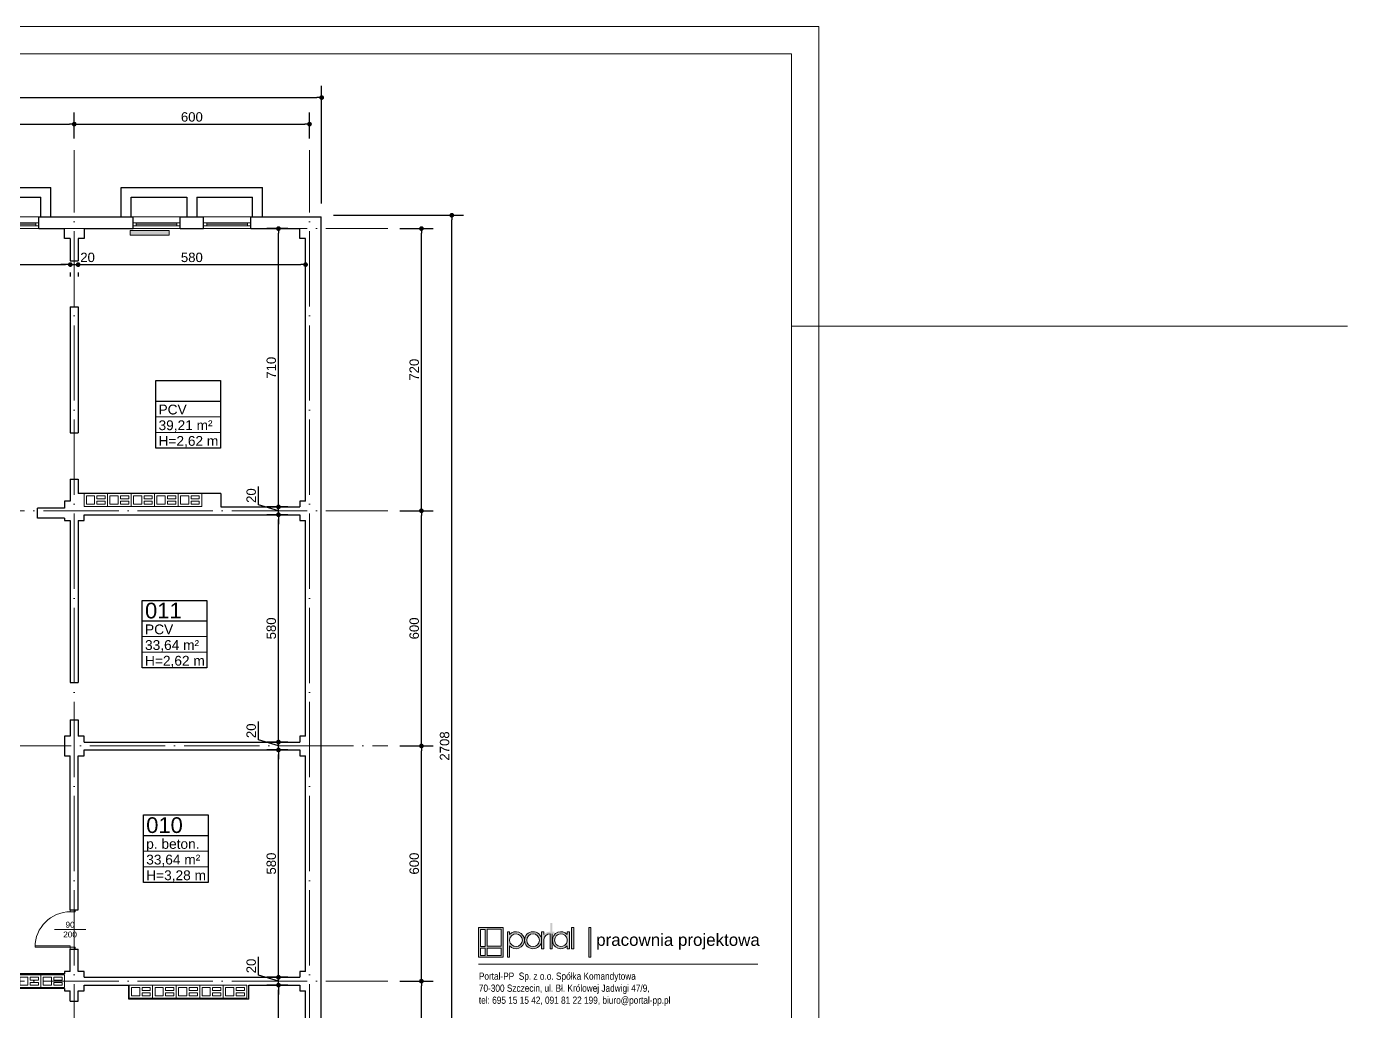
# Model space of a CAD drawing. Header units: millimetres. Extents: x 54 to 8480, y -22812 to 17434.
# Drawn here: x 4991 to 8360, y -16639 to -14126 of the extents above; entities that cross this region are included whole.
import ezdxf

# ---------------------------------------------------------------- set-up
doc = ezdxf.new("R2010")
doc.units = ezdxf.units.MM
doc.linetypes.add('ACAD_ISO04W100', pattern=[30, 24, -3, 0, -3])
doc.layers.add('grzejniki', color=104, linetype='Continuous')
doc.layers.add('TABELKI PO UWAGACH', color=5, linetype='Continuous')
for name, color, linetype, lineweight in [('osie', 132, 'ACAD_ISO04W100', 0), ('PLATFORMA', 7, 'Continuous', 0), ('STOLARKA', 97, 'Continuous', 0), ('tabelki', 151, 'Continuous', 0), ('wymiary', 150, 'Continuous', 0)]:
    doc.layers.add(name, color=color, linetype=linetype, lineweight=lineweight)
doc.styles.add('arial narrow', font='ARIALN.TTF', dxfattribs={"height": 15})
doc.styles.get("Standard").update_dxf_attribs({"font": 'arial.ttf'})
doc.dimstyles.new('ISO-25', dxfattribs={"dimtxt": 24, "dimasz": 12, "dimexe": 30, "dimexo": 30, "dimgap": 6, "dimtad": 1, "dimdec": 0, "dimtxsty": 'Standard', "dimblk": 'DOT', "dimcen": 2.5, "dimadec": 0, "dimazin": 0, "dimtfac": 1, "dimtdec": 0, "dimtmove": 0, "dimatfit": 3, "dimldrblk": 'DOT', "dimfxl": 1, "dimarcsym": 0})

# ---------------------------------------------------------------- blocks, each defined once
blk = doc.blocks.new('A$C13771EA7')
at = {"color": 132, "linetype": 'ACAD_ISO04W100', "lineweight": 0, "ltscale": 8}
for p, q in [((3511, -2874), (3511, 166)), ((4111, -2874), (4111, 166)), ((-169, -34), (4311, -34)), ((-169, -754), (4311, -754)), ((3311, -1354), (4311, -1354)), ((-169, -1954), (4311, -1954))]:
    blk.add_line(p, q, dxfattribs=at)
blk = doc.blocks.new('A$C1D836454')
at = {"color": 82, "lineweight": 0}
for points in [[(0, -16.5), (60, -16.5), (60, 16.5), (0, 16.5)], [(6, -10.5), (27, -10.5), (27, 10.5), (6, 10.5)], [(33, 3), (54, 3), (54, 10.5), (33, 10.5)], [(33, -3), (54, -3), (54, -10.5), (33, -10.5)]]:
    blk.add_lwpolyline(points, close=True, dxfattribs=at)
blk = doc.blocks.new('_Dot')
at = {"color": 0, "linetype": 'ByBlock', "lineweight": -2}
blk.add_line((-0.5, 0), (-1, 0), dxfattribs=at)
at = {"color": 0, "linetype": 'ByBlock', "lineweight": 0, "const_width": 0.5}
blk.add_lwpolyline([(-0.25, 0, 1), (0.25, 0, 1)], format="xyb", close=True, dxfattribs=at)
blk = doc.blocks.new('*D687')
at = {"layer": 'Defpoints', "color": 0, "linetype": 'Continuous', "lineweight": 30}
for p in [(5112.6, -14374.8), (4632.6, -14441.3), (5112.6, -14441.3)]:
    blk.add_point(p, dxfattribs=at)
at = {"layer": 'wymiary', "color": 0, "linetype": 'Continuous', "lineweight": -2}
for p, q in [((4632.6, -14411.3), (4632.6, -14344.8)), ((5112.6, -14411.3), (5112.6, -14344.8)), ((4644.6, -14374.8), (5100.6, -14374.8))]:
    blk.add_line(p, q, dxfattribs=at)
at = {"layer": 'wymiary', "color": 0, "linetype": 'Continuous', "lineweight": -2, "xscale": 12, "yscale": 12, "zscale": 12, "rotation": 180}
blk.add_blockref('_Dot', (4632.6, -14374.8), dxfattribs=at)
at = {"layer": 'wymiary', "color": 0, "linetype": 'Continuous', "lineweight": -2, "xscale": 12, "yscale": 12, "zscale": 12}
blk.add_blockref('_Dot', (5112.6, -14374.8), dxfattribs=at)
at = {"layer": 'wymiary', "color": 0, "linetype": 'Continuous', "lineweight": 0, "insert": (4872.6, -14356.6), "char_height": 24, "attachment_point": 5}
blk.add_mtext('480', dxfattribs=at)
blk = doc.blocks.new('*D688')
at = {"layer": 'Defpoints', "color": 0, "linetype": 'Continuous', "lineweight": 30}
for p in [(5712.6, -14374.8), (5112.6, -14441.3), (5712.6, -14441.3)]:
    blk.add_point(p, dxfattribs=at)
at = {"layer": 'wymiary', "color": 0, "linetype": 'Continuous', "lineweight": -2}
for p, q in [((5112.6, -14411.3), (5112.6, -14344.8)), ((5712.6, -14411.3), (5712.6, -14344.8)), ((5124.6, -14374.8), (5700.6, -14374.8))]:
    blk.add_line(p, q, dxfattribs=at)
at = {"layer": 'wymiary', "color": 0, "linetype": 'Continuous', "lineweight": -2, "xscale": 12, "yscale": 12, "zscale": 12, "rotation": 180}
blk.add_blockref('_Dot', (5112.6, -14374.8), dxfattribs=at)
at = {"layer": 'wymiary', "color": 0, "linetype": 'Continuous', "lineweight": -2, "xscale": 12, "yscale": 12, "zscale": 12}
blk.add_blockref('_Dot', (5712.6, -14374.8), dxfattribs=at)
at = {"layer": 'wymiary', "color": 0, "linetype": 'Continuous', "lineweight": 0, "insert": (5412.6, -14356.6), "char_height": 24, "attachment_point": 5}
blk.add_mtext('600', dxfattribs=at)
blk = doc.blocks.new('*D694')
at = {"layer": 'Defpoints', "color": 0, "linetype": 'Continuous', "lineweight": 30}
for p in [(5912.6, -16561.3), (5998, -16561.3), (5912.6, -17281.3)]:
    blk.add_point(p, dxfattribs=at)
at = {"layer": 'wymiary', "color": 0, "linetype": 'Continuous', "lineweight": -2}
for p, q in [((5942.6, -16561.3), (6028, -16561.3)), ((5998, -17269.3), (5998, -16573.3)), ((5942.6, -17281.3), (6028, -17281.3))]:
    blk.add_line(p, q, dxfattribs=at)
at = {"layer": 'wymiary', "color": 0, "linetype": 'Continuous', "lineweight": -2, "xscale": 12, "yscale": 12, "zscale": 12}
for p, rotation in [((5998, -16561.3), 90), ((5998, -17281.3), 270)]:
    blk.add_blockref('_Dot', p, dxfattribs=dict(at, rotation=rotation))
at = {"layer": 'wymiary', "color": 0, "linetype": 'Continuous', "lineweight": 0, "insert": (5979.7, -16921.3), "char_height": 24, "attachment_point": 5, "rotation": 90}
blk.add_mtext('720', dxfattribs=at)
blk = doc.blocks.new('*D695')
at = {"layer": 'Defpoints', "color": 0, "linetype": 'Continuous', "lineweight": 30}
for p in [(5912.6, -15961.3), (5998, -15961.3), (5912.6, -16561.3)]:
    blk.add_point(p, dxfattribs=at)
at = {"layer": 'wymiary', "color": 0, "linetype": 'Continuous', "lineweight": -2}
for p, q in [((5942.6, -15961.3), (6028, -15961.3)), ((5998, -16549.3), (5998, -15973.3)), ((5942.6, -16561.3), (6028, -16561.3))]:
    blk.add_line(p, q, dxfattribs=at)
at = {"layer": 'wymiary', "color": 0, "linetype": 'Continuous', "lineweight": -2, "xscale": 12, "yscale": 12, "zscale": 12}
for p, rotation in [((5998, -15961.3), 90), ((5998, -16561.3), 270)]:
    blk.add_blockref('_Dot', p, dxfattribs=dict(at, rotation=rotation))
at = {"layer": 'wymiary', "color": 0, "linetype": 'Continuous', "lineweight": 0, "insert": (5979.7, -16261.3), "char_height": 24, "attachment_point": 5, "rotation": 90}
blk.add_mtext('600', dxfattribs=at)
blk = doc.blocks.new('*D696')
at = {"layer": 'Defpoints', "color": 0, "linetype": 'Continuous', "lineweight": 30}
for p in [(5912.6, -15361.3), (5998, -15361.3), (5912.6, -15961.3)]:
    blk.add_point(p, dxfattribs=at)
at = {"layer": 'wymiary', "color": 0, "linetype": 'Continuous', "lineweight": -2}
for p, q in [((5942.6, -15361.3), (6028, -15361.3)), ((5998, -15949.3), (5998, -15373.3)), ((5942.6, -15961.3), (6028, -15961.3))]:
    blk.add_line(p, q, dxfattribs=at)
at = {"layer": 'wymiary', "color": 0, "linetype": 'Continuous', "lineweight": -2, "xscale": 12, "yscale": 12, "zscale": 12}
for p, rotation in [((5998, -15361.3), 90), ((5998, -15961.3), 270)]:
    blk.add_blockref('_Dot', p, dxfattribs=dict(at, rotation=rotation))
at = {"layer": 'wymiary', "color": 0, "linetype": 'Continuous', "lineweight": 0, "insert": (5979.7, -15661.3), "char_height": 24, "attachment_point": 5, "rotation": 90}
blk.add_mtext('600', dxfattribs=at)
blk = doc.blocks.new('*D697')
at = {"layer": 'Defpoints', "color": 0, "linetype": 'Continuous', "lineweight": 30}
for p in [(5912.6, -14641.3), (5998, -14641.3), (5912.6, -15361.3)]:
    blk.add_point(p, dxfattribs=at)
at = {"layer": 'wymiary', "color": 0, "linetype": 'Continuous', "lineweight": -2}
for p, q in [((5942.6, -14641.3), (6028, -14641.3)), ((5998, -15349.3), (5998, -14653.3)), ((5942.6, -15361.3), (6028, -15361.3))]:
    blk.add_line(p, q, dxfattribs=at)
at = {"layer": 'wymiary', "color": 0, "linetype": 'Continuous', "lineweight": -2, "xscale": 12, "yscale": 12, "zscale": 12}
for p, rotation in [((5998, -14641.3), 90), ((5998, -15361.3), 270)]:
    blk.add_blockref('_Dot', p, dxfattribs=dict(at, rotation=rotation))
at = {"layer": 'wymiary', "color": 0, "linetype": 'Continuous', "lineweight": 0, "insert": (5979.7, -15001.3), "char_height": 24, "attachment_point": 5, "rotation": 90}
blk.add_mtext('720', dxfattribs=at)
blk = doc.blocks.new('*D706')
at = {"layer": 'Defpoints', "color": 0, "linetype": 'Continuous', "lineweight": 30}
for p in [(5743.6, -14607.3), (6075.4, -14607.3), (5743.6, -17315.3)]:
    blk.add_point(p, dxfattribs=at)
at = {"layer": 'wymiary', "color": 0, "linetype": 'Continuous', "lineweight": -2}
for p, q in [((5773.6, -14607.3), (6105.4, -14607.3)), ((6075.4, -17303.3), (6075.4, -14619.3)), ((5773.6, -17315.3), (6105.4, -17315.3))]:
    blk.add_line(p, q, dxfattribs=at)
at = {"layer": 'wymiary', "color": 0, "linetype": 'Continuous', "lineweight": -2, "xscale": 12, "yscale": 12, "zscale": 12}
for p, rotation in [((6075.4, -14607.3), 90), ((6075.4, -17315.3), 270)]:
    blk.add_blockref('_Dot', p, dxfattribs=dict(at, rotation=rotation))
at = {"layer": 'wymiary', "color": 0, "linetype": 'Continuous', "lineweight": 0, "insert": (6057.1, -15961.3), "char_height": 24, "attachment_point": 5, "rotation": 90}
blk.add_mtext('2708', dxfattribs=at)
blk = doc.blocks.new('*D707')
at = {"layer": 'Defpoints', "color": 0, "linetype": 'Continuous', "lineweight": 30}
for p in [(5743.6, -14307.2), (1601.6, -14607.3), (5743.6, -14607.3)]:
    blk.add_point(p, dxfattribs=at)
at = {"layer": 'wymiary', "color": 0, "linetype": 'Continuous', "lineweight": -2}
for p, q in [((1601.6, -14577.3), (1601.6, -14277.2)), ((5743.6, -14577.3), (5743.6, -14277.2)), ((1613.6, -14307.2), (5731.6, -14307.2))]:
    blk.add_line(p, q, dxfattribs=at)
at = {"layer": 'wymiary', "color": 0, "linetype": 'Continuous', "lineweight": -2, "xscale": 12, "yscale": 12, "zscale": 12, "rotation": 180}
blk.add_blockref('_Dot', (1601.6, -14307.2), dxfattribs=at)
at = {"layer": 'wymiary', "color": 0, "linetype": 'Continuous', "lineweight": -2, "xscale": 12, "yscale": 12, "zscale": 12}
blk.add_blockref('_Dot', (5743.6, -14307.2), dxfattribs=at)
at = {"layer": 'wymiary', "color": 0, "linetype": 'Continuous', "lineweight": 0, "insert": (3672.6, -14289.1), "char_height": 24, "attachment_point": 5}
blk.add_mtext('4142', dxfattribs=at)
blk = doc.blocks.new('*D739')
at = {"layer": 'Defpoints', "color": 0, "linetype": 'Continuous', "lineweight": 0}
for p in [(4642.6, -14733.2), (5102.6, -14723.3), (5102.6, -14733.2)]:
    blk.add_point(p, dxfattribs=at)
at = {"layer": 'wymiary', "color": 0, "linetype": 'Continuous', "lineweight": -2}
for p, q in [((4654.6, -14733.2), (5090.6, -14733.2)), ((5102.6, -14753.3), (5102.6, -14763.2))]:
    blk.add_line(p, q, dxfattribs=at)
at = {"layer": 'wymiary', "color": 0, "linetype": 'Continuous', "lineweight": -2, "xscale": 12, "yscale": 12, "zscale": 12, "rotation": 180}
blk.add_blockref('_Dot', (4642.6, -14733.2), dxfattribs=at)
at = {"layer": 'wymiary', "color": 0, "linetype": 'Continuous', "lineweight": -2, "xscale": 12, "yscale": 12, "zscale": 12}
blk.add_blockref('_Dot', (5102.6, -14733.2), dxfattribs=at)
at = {"layer": 'wymiary', "color": 0, "linetype": 'Continuous', "lineweight": 0, "insert": (4872.6, -14714.9), "char_height": 24, "attachment_point": 5}
blk.add_mtext('460', dxfattribs=at)
blk = doc.blocks.new('*D740')
at = {"layer": 'Defpoints', "color": 0, "linetype": 'Continuous', "lineweight": 0}
for p in [(5102.6, -14723.3), (5122.6, -14723.3), (5122.6, -14733.2)]:
    blk.add_point(p, dxfattribs=at)
at = {"layer": 'wymiary', "color": 0, "linetype": 'Continuous', "lineweight": -2}
for p, q in [((5090.6, -14733.2), (5078.6, -14733.2)), ((5102.6, -14733.2), (5122.6, -14733.2)), ((5102.6, -14753.3), (5102.6, -14763.2)), ((5122.6, -14753.3), (5122.6, -14763.2)), ((5134.6, -14733.2), (5146.6, -14733.2))]:
    blk.add_line(p, q, dxfattribs=at)
at = {"layer": 'wymiary', "color": 0, "linetype": 'Continuous', "lineweight": -2, "xscale": 12, "yscale": 12, "zscale": 12}
blk.add_blockref('_Dot', (5102.6, -14733.2), dxfattribs=at)
at = {"layer": 'wymiary', "color": 0, "linetype": 'Continuous', "lineweight": -2, "xscale": 12, "yscale": 12, "zscale": 12, "rotation": 180}
blk.add_blockref('_Dot', (5122.6, -14733.2), dxfattribs=at)
at = {"layer": 'wymiary', "color": 0, "linetype": 'Continuous', "lineweight": 0, "insert": (5146.6, -14714.9), "char_height": 24, "attachment_point": 5}
blk.add_mtext('20', dxfattribs=at)
blk = doc.blocks.new('*D741')
at = {"layer": 'Defpoints', "color": 0, "linetype": 'Continuous', "lineweight": 0}
for p in [(5122.6, -14723.3), (5702.6, -14733.2), (5702.6, -14733.2)]:
    blk.add_point(p, dxfattribs=at)
at = {"layer": 'wymiary', "color": 0, "linetype": 'Continuous', "lineweight": -2}
for p, q in [((5122.6, -14753.3), (5122.6, -14763.2)), ((5134.6, -14733.2), (5690.6, -14733.2))]:
    blk.add_line(p, q, dxfattribs=at)
at = {"layer": 'wymiary', "color": 0, "linetype": 'Continuous', "lineweight": -2, "xscale": 12, "yscale": 12, "zscale": 12, "rotation": 180}
blk.add_blockref('_Dot', (5122.6, -14733.2), dxfattribs=at)
at = {"layer": 'wymiary', "color": 0, "linetype": 'Continuous', "lineweight": -2, "xscale": 12, "yscale": 12, "zscale": 12}
blk.add_blockref('_Dot', (5702.6, -14733.2), dxfattribs=at)
at = {"layer": 'wymiary', "color": 0, "linetype": 'Continuous', "lineweight": 0, "insert": (5412.6, -14714.9), "char_height": 24, "attachment_point": 5}
blk.add_mtext('580', dxfattribs=at)
blk = doc.blocks.new('*D751')
at = {"layer": 'Defpoints', "color": 0, "linetype": 'Continuous', "lineweight": 0}
for p in [(5633.5, -16571.3), (5687.6, -16571.3), (5687.6, -17281.3)]:
    blk.add_point(p, dxfattribs=at)
at = {"layer": 'wymiary', "color": 0, "linetype": 'Continuous', "lineweight": -2}
for p, q in [((5657.6, -16571.3), (5603.5, -16571.3)), ((5633.5, -17269.3), (5633.5, -16583.3)), ((5657.6, -17281.3), (5603.5, -17281.3))]:
    blk.add_line(p, q, dxfattribs=at)
at = {"layer": 'wymiary', "color": 0, "linetype": 'Continuous', "lineweight": -2, "xscale": 12, "yscale": 12, "zscale": 12}
for p, rotation in [((5633.5, -16571.3), 90), ((5633.5, -17281.3), 270)]:
    blk.add_blockref('_Dot', p, dxfattribs=dict(at, rotation=rotation))
at = {"layer": 'wymiary', "color": 0, "linetype": 'Continuous', "lineweight": 0, "insert": (5615.2, -16926.3), "char_height": 24, "attachment_point": 5, "rotation": 90}
blk.add_mtext('710', dxfattribs=at)
blk = doc.blocks.new('*D752')
at = {"layer": 'Defpoints', "color": 0, "linetype": 'Continuous', "lineweight": 0}
for p in [(5633.5, -16551.3), (5687.6, -16551.3), (5687.6, -16571.3)]:
    blk.add_point(p, dxfattribs=at)
at = {"layer": 'wymiary', "color": 0, "linetype": 'Continuous', "lineweight": -2}
for p, q in [((5582.2, -16545.9), (5582.2, -16499.2)), ((5633.5, -16539.3), (5633.5, -16527.3)), ((5633.5, -16561.3), (5582.2, -16545.9)), ((5657.6, -16551.3), (5603.5, -16551.3)), ((5657.6, -16571.3), (5603.5, -16571.3)), ((5633.5, -16571.3), (5633.5, -16551.3)), ((5633.5, -16571.3), (5633.5, -16551.3)), ((5633.5, -16583.3), (5633.5, -16595.3))]:
    blk.add_line(p, q, dxfattribs=at)
at = {"layer": 'wymiary', "color": 0, "linetype": 'Continuous', "lineweight": -2, "xscale": 12, "yscale": 12, "zscale": 12}
for p, rotation in [((5633.5, -16551.3), 270), ((5633.5, -16571.3), 90)]:
    blk.add_blockref('_Dot', p, dxfattribs=dict(at, rotation=rotation))
at = {"layer": 'wymiary', "color": 0, "linetype": 'Continuous', "lineweight": 0, "insert": (5564, -16522.5), "char_height": 24, "attachment_point": 5, "rotation": 90}
blk.add_mtext('20', dxfattribs=at)
blk = doc.blocks.new('*D753')
at = {"layer": 'Defpoints', "color": 0, "linetype": 'Continuous', "lineweight": 0}
for p in [(5633.5, -15971.3), (5687.6, -15971.3), (5687.6, -16551.3)]:
    blk.add_point(p, dxfattribs=at)
at = {"layer": 'wymiary', "color": 0, "linetype": 'Continuous', "lineweight": -2}
for p, q in [((5657.6, -15971.3), (5603.5, -15971.3)), ((5633.5, -16539.3), (5633.5, -15983.3)), ((5657.6, -16551.3), (5603.5, -16551.3))]:
    blk.add_line(p, q, dxfattribs=at)
at = {"layer": 'wymiary', "color": 0, "linetype": 'Continuous', "lineweight": -2, "xscale": 12, "yscale": 12, "zscale": 12}
for p, rotation in [((5633.5, -15971.3), 90), ((5633.5, -16551.3), 270)]:
    blk.add_blockref('_Dot', p, dxfattribs=dict(at, rotation=rotation))
at = {"layer": 'wymiary', "color": 0, "linetype": 'Continuous', "lineweight": 0, "insert": (5615.2, -16261.3), "char_height": 24, "attachment_point": 5, "rotation": 90}
blk.add_mtext('580', dxfattribs=at)
blk = doc.blocks.new('*D754')
at = {"layer": 'Defpoints', "color": 0, "linetype": 'Continuous', "lineweight": 0}
for p in [(5633.5, -15951.3), (5687.6, -15951.3), (5687.6, -15971.3)]:
    blk.add_point(p, dxfattribs=at)
at = {"layer": 'wymiary', "color": 0, "linetype": 'Continuous', "lineweight": -2}
for p, q in [((5582.2, -15945.9), (5582.2, -15899.2)), ((5633.5, -15939.3), (5633.5, -15927.3)), ((5633.5, -15961.3), (5582.2, -15945.9)), ((5657.6, -15951.3), (5603.5, -15951.3)), ((5633.5, -15971.3), (5633.5, -15951.3)), ((5633.5, -15971.3), (5633.5, -15951.3)), ((5657.6, -15971.3), (5603.5, -15971.3)), ((5633.5, -15983.3), (5633.5, -15995.3))]:
    blk.add_line(p, q, dxfattribs=at)
at = {"layer": 'wymiary', "color": 0, "linetype": 'Continuous', "lineweight": -2, "xscale": 12, "yscale": 12, "zscale": 12}
for p, rotation in [((5633.5, -15951.3), 270), ((5633.5, -15971.3), 90)]:
    blk.add_blockref('_Dot', p, dxfattribs=dict(at, rotation=rotation))
at = {"layer": 'wymiary', "color": 0, "linetype": 'Continuous', "lineweight": 0, "insert": (5564, -15922.5), "char_height": 24, "attachment_point": 5, "rotation": 90}
blk.add_mtext('20', dxfattribs=at)
blk = doc.blocks.new('*D755')
at = {"layer": 'Defpoints', "color": 0, "linetype": 'Continuous', "lineweight": 0}
for p in [(5633.5, -15371.3), (5687.6, -15371.3), (5687.6, -15951.3)]:
    blk.add_point(p, dxfattribs=at)
at = {"layer": 'wymiary', "color": 0, "linetype": 'Continuous', "lineweight": -2}
for p, q in [((5657.6, -15371.3), (5603.5, -15371.3)), ((5633.5, -15939.3), (5633.5, -15383.3)), ((5657.6, -15951.3), (5603.5, -15951.3))]:
    blk.add_line(p, q, dxfattribs=at)
at = {"layer": 'wymiary', "color": 0, "linetype": 'Continuous', "lineweight": -2, "xscale": 12, "yscale": 12, "zscale": 12}
for p, rotation in [((5633.5, -15371.3), 90), ((5633.5, -15951.3), 270)]:
    blk.add_blockref('_Dot', p, dxfattribs=dict(at, rotation=rotation))
at = {"layer": 'wymiary', "color": 0, "linetype": 'Continuous', "lineweight": 0, "insert": (5615.2, -15661.3), "char_height": 24, "attachment_point": 5, "rotation": 90}
blk.add_mtext('580', dxfattribs=at)
blk = doc.blocks.new('*D756')
at = {"layer": 'Defpoints', "color": 0, "linetype": 'Continuous', "lineweight": 0}
for p in [(5633.5, -15351.3), (5687.6, -15351.3), (5687.6, -15371.3)]:
    blk.add_point(p, dxfattribs=at)
at = {"layer": 'wymiary', "color": 0, "linetype": 'Continuous', "lineweight": -2}
for p, q in [((5582.2, -15345.9), (5582.2, -15299.2)), ((5633.5, -15339.3), (5633.5, -15327.3)), ((5633.5, -15361.3), (5582.2, -15345.9)), ((5657.6, -15351.3), (5603.5, -15351.3)), ((5633.5, -15371.3), (5633.5, -15351.3)), ((5633.5, -15371.3), (5633.5, -15351.3)), ((5657.6, -15371.3), (5603.5, -15371.3)), ((5633.5, -15383.3), (5633.5, -15395.3))]:
    blk.add_line(p, q, dxfattribs=at)
at = {"layer": 'wymiary', "color": 0, "linetype": 'Continuous', "lineweight": -2, "xscale": 12, "yscale": 12, "zscale": 12}
for p, rotation in [((5633.5, -15351.3), 270), ((5633.5, -15371.3), 90)]:
    blk.add_blockref('_Dot', p, dxfattribs=dict(at, rotation=rotation))
at = {"layer": 'wymiary', "color": 0, "linetype": 'Continuous', "lineweight": 0, "insert": (5564, -15322.5), "char_height": 24, "attachment_point": 5, "rotation": 90}
blk.add_mtext('20', dxfattribs=at)
blk = doc.blocks.new('*D757')
at = {"layer": 'Defpoints', "color": 0, "linetype": 'Continuous', "lineweight": 0}
for p in [(5633.5, -14641.3), (5687.6, -14641.3), (5687.6, -15351.3)]:
    blk.add_point(p, dxfattribs=at)
at = {"layer": 'wymiary', "color": 0, "linetype": 'Continuous', "lineweight": -2}
for p, q in [((5657.6, -14641.3), (5603.5, -14641.3)), ((5633.5, -15339.3), (5633.5, -14653.3)), ((5657.6, -15351.3), (5603.5, -15351.3))]:
    blk.add_line(p, q, dxfattribs=at)
at = {"layer": 'wymiary', "color": 0, "linetype": 'Continuous', "lineweight": -2, "xscale": 12, "yscale": 12, "zscale": 12}
for p, rotation in [((5633.5, -14641.3), 90), ((5633.5, -15351.3), 270)]:
    blk.add_blockref('_Dot', p, dxfattribs=dict(at, rotation=rotation))
at = {"layer": 'wymiary', "color": 0, "linetype": 'Continuous', "lineweight": 0, "insert": (5615.2, -14996.3), "char_height": 24, "attachment_point": 5, "rotation": 90}
blk.add_mtext('710', dxfattribs=at)
blk = doc.blocks.new('A$C6D0F178D')
at = {"lineweight": 30}
for p, q in [((-150, 0), (-150, -30)), ((-30, 0), (30, 0)), ((-30, 0), (-30, -30)), ((30, 0), (30, -30)), ((150, 0), (150, -30)), ((-180, -30), (-180, -105)), ((-155, -30), (-155, -80)), ((-30, -30), (30, -30)), ((-12.5, -80), (-12.5, -30)), ((12.5, -80), (12.5, -30)), ((155, -30), (155, -80)), ((180, -30), (180, -105)), ((-155, -80), (-12.5, -80)), ((12.5, -80), (155, -80)), ((-180, -105), (180, -105))]:
    blk.add_line(p, q, dxfattribs=at)
at = {"layer": 'STOLARKA', "color": 7, "lineweight": 0}
for p, q in [((-150, 0), (-30, 0)), ((150, 0), (30, 0)), ((-150, -30), (-30, -30)), ((-142, -11), (-38, -11)), ((150, -30), (30, -30)), ((142, -11), (38, -11))]:
    blk.add_line(p, q, dxfattribs=at)
for points in [[(-150, -7), (-30, -7), (-30, -15), (-150, -15)], [(-150, -7), (-142, -7), (-142, -15), (-150, -15)], [(-30, -7), (-38, -7), (-38, -15), (-30, -15)], [(150, -7), (30, -7), (30, -15), (150, -15)], [(30, -7), (38, -7), (38, -15), (30, -15)], [(150, -7), (142, -7), (142, -15), (150, -15)]]:
    blk.add_lwpolyline(points, close=True, dxfattribs=at)
blk = doc.blocks.new('A$C508466D2')
at = {"layer": 'grzejniki', "linetype": 'Continuous', "lineweight": 0}
blk.add_hatch(color=256, dxfattribs=at).paths.add_polyline_path([(-50, -12), (50, -12), (50, 0), (-50, 0)])
blk.add_lwpolyline([(-50, -12), (50, -12), (50, 0), (-50, 0)], close=True, dxfattribs=at)

msp = doc.modelspace()

# ---------------------------------------------------------------- hatches: boundary and pattern name
at = {"layer": 'tabelki', "linetype": 'Continuous', "lineweight": 0}
h = msp.add_hatch(color=7, dxfattribs=at)
h.paths.add_polyline_path([(6206.4, -16424.1), (6143.7, -16424.1), (6143.7, -16500.4), (6206.4, -16500.4)])
h.paths.add_polyline_path([(6201.6, -16477.3), (6201.6, -16495.6), (6165.3, -16495.6), (6165.3, -16477.3)], flags=16)
h.paths.add_polyline_path([(6165.3, -16472.4), (6165.3, -16428.9), (6201.6, -16428.9), (6201.6, -16472.4)], flags=16)
h.paths.add_polyline_path([(6160.5, -16477.3), (6160.5, -16495.6), (6148.5, -16495.6), (6148.5, -16477.3)], flags=16)
h.paths.add_polyline_path([(6160.5, -16472.4), (6148.5, -16472.4), (6148.5, -16428.9), (6160.5, -16428.9)], flags=16)
h.paths.add_polyline_path([(6222.8, -16471.2, 2.649257), (6222.8, -16442.4), (6222.8, -16435), (6217.3, -16435), (6217.3, -16500.4), (6222.8, -16500.4)])
h.paths.add_polyline_path([(6222.8, -16457.9, 28.870743), (6222.8, -16455.7)], flags=16)
h.paths.add_polyline_path([(6304.6, -16458.4), (6304.6, -16455.2, 27.081887)])
h.paths.add_polyline_path([(6266.5, -16456.8, -1), (6299.2, -16456.8, -1)], flags=16)
h.paths.add_polyline_path([(6326.4, -16440.5), (6326.4, -16478.6), (6331.8, -16478.6), (6331.8, -16440.5), (6337.3, -16440.5), (6337.3, -16435), (6331.8, -16435), (6331.8, -16413.2), (6326.4, -16413.2), (6326.4, -16435, 0.215507), (6310, -16442.4), (6310, -16435), (6304.6, -16435), (6304.6, -16478.6), (6310, -16478.6), (6310, -16455.3, -0.388248)])
h.paths.add_polyline_path([(6370, -16471.4), (6370, -16478.6), (6375.5, -16478.6), (6375.5, -16435), (6370, -16435), (6370, -16442.2, 2.599688)])
h.paths.add_polyline_path([(6370, -16454.5), (6370, -16459.1, -13.959982)], flags=16)
h.paths.add_polyline_path([(6386.4, -16424.1), (6380.9, -16424.1), (6380.9, -16478.6), (6386.4, -16478.6)])
h.paths.add_polyline_path([(6429.9, -16424.1), (6425.1, -16424.1), (6425.1, -16500.4), (6429.9, -16500.4)])

# ---------------------------------------------------------------- linework, layer by layer
at = {"lineweight": 30}
for p, q in [((5022.6, -14611.3), (5262.6, -14611.3)), ((5562.6, -14611.3), (5742.6, -14611.3)), ((5742.6, -17311.3), (5742.6, -14611.3)), ((5022.6, -14641.3), (5087.6, -14641.3)), ((5137.6, -14641.3), (5262.6, -14641.3)), ((5562.6, -14641.3), (5687.6, -14641.3)), ((5702.6, -15336.3), (5702.6, -14666.3)), ((5486.6, -15317.3), (5486.6, -15351.3)), ((5018.6, -15380.3), (5018.6, -15354.3)), ((5087.6, -15354.3), (5018.6, -15354.3)), ((5087.6, -15380.3), (5018.6, -15380.3)), ((5702.6, -15936.3), (5702.6, -15386.3)), ((5702.6, -16536.3), (5702.6, -15986.3)), ((5087.6, -16542.3), (4844.6, -16542.3)), ((5137.6, -16551.3), (5687.6, -16551.3)), ((5137.6, -16571.3), (5251.6, -16571.3)), ((5251.6, -16607.3), (5251.6, -16571.3)), ((5557.6, -16607.3), (5557.6, -16571.3)), ((5557.6, -16571.3), (5687.6, -16571.3)), ((5087.6, -16580.3), (4844.6, -16580.3)), ((5557.6, -16607.3), (5251.6, -16607.3)), ((5702.6, -17256.3), (5702.6, -16586.3))]:
    msp.add_line(p, q, dxfattribs=at)
at = {"linetype": 'Continuous', "lineweight": 30}
for p, q in [((5102.6, -14666.3), (5102.6, -14723.3)), ((5122.6, -14666.3), (5122.6, -14723.3)), ((5102.6, -14723.3), (5122.6, -14723.3)), ((5102.6, -14841.3), (5122.6, -14841.3)), ((5102.6, -14841.3), (5102.6, -15162.3)), ((5122.6, -14841.3), (5122.6, -15162.3)), ((5102.6, -15162.3), (5122.6, -15162.3)), ((5102.6, -15280.3), (5122.6, -15280.3)), ((5102.6, -15280.3), (5102.6, -15336.3)), ((5122.6, -15280.3), (5122.6, -15317.3)), ((5486.6, -15317.3), (5122.6, -15317.3)), ((5486.6, -15351.3), (5687.6, -15351.3)), ((5102.6, -15386.3), (5102.6, -15799.3)), ((5122.6, -15386.3), (5122.6, -15799.3)), ((5137.6, -15371.3), (5687.6, -15371.3)), ((5102.6, -15799.3), (5122.6, -15799.3)), ((5102.6, -15894.3), (5122.6, -15894.3)), ((5102.6, -15894.3), (5102.6, -15936.3)), ((5122.6, -15894.3), (5122.6, -15936.3)), ((5137.6, -15951.3), (5687.6, -15951.3)), ((5102.6, -16379.3), (5102.6, -15986.3)), ((5122.6, -16379.3), (5122.6, -15986.3)), ((5137.6, -15971.3), (5687.6, -15971.3)), ((5102.6, -16379.3), (5122.6, -16379.3)), ((5102.6, -16536.3), (5102.6, -16479.3)), ((5102.6, -16479.3), (5122.6, -16479.3)), ((5122.6, -16536.3), (5122.6, -16479.3)), ((5102.6, -16612.3), (5102.6, -16586.3)), ((5122.6, -16612.3), (5122.6, -16586.3)), ((5102.6, -16612.3), (5122.6, -16612.3))]:
    msp.add_line(p, q, dxfattribs=at)
at = {"lineweight": 30}
for points in [[(5102.6, -14666.3), (5087.6, -14666.3), (5087.6, -14641.3)], [(5137.6, -14641.3), (5137.6, -14666.3), (5122.6, -14666.3)], [(5702.6, -14666.3), (5687.6, -14666.3), (5687.6, -14641.3)], [(5102.6, -15336.3), (5087.6, -15336.3), (5087.6, -15354.3)], [(5702.6, -15336.3), (5687.6, -15336.3), (5687.6, -15351.3)], [(5087.6, -15380.3), (5087.6, -15386.3), (5102.6, -15386.3)], [(5122.6, -15386.3), (5137.6, -15386.3), (5137.6, -15371.3)], [(5687.6, -15371.3), (5687.6, -15386.3), (5702.6, -15386.3)], [(5102.6, -15936.3), (5087.6, -15936.3), (5087.6, -15986.3), (5102.6, -15986.3)], [(5137.6, -15951.3), (5137.6, -15936.3), (5122.6, -15936.3)], [(5702.6, -15936.3), (5687.6, -15936.3), (5687.6, -15951.3)], [(5122.6, -15986.3), (5137.6, -15986.3), (5137.6, -15971.3)], [(5687.6, -15971.3), (5687.6, -15986.3), (5702.6, -15986.3)], [(5102.6, -16536.3), (5087.6, -16536.3), (5087.6, -16542.3)], [(5137.6, -16551.3), (5137.6, -16536.3), (5122.6, -16536.3)], [(5702.6, -16536.3), (5687.6, -16536.3), (5687.6, -16551.3)], [(5122.6, -16586.3), (5137.6, -16586.3), (5137.6, -16571.3)], [(5687.6, -16571.3), (5687.6, -16586.3), (5702.6, -16586.3)], [(5087.6, -16580.3), (5087.6, -16586.3), (5102.6, -16586.3)]]:
    msp.add_lwpolyline(points, dxfattribs=at)
at = {"layer": 'PLATFORMA', "color": 7, "lineweight": 0}
msp.add_line((6941.6, -14890.5), (8359.8, -14890.5), dxfattribs=at)
for points in [[(917.8, -17860.5), (7011.6, -17860.5), (7011.6, -14125.5), (917.8, -14125.5)], [(1301.6, -17790.5), (6941.6, -17790.5), (6941.6, -14195.5), (1301.6, -14195.5)]]:
    msp.add_lwpolyline(points, close=True, dxfattribs=at)
at = {"layer": 'STOLARKA', "lineweight": 0}
msp.add_line((5142.6, -16429.3), (5062.6, -16429.3), dxfattribs=at)
for points in [[(5114.6, -16384.3), (5114.6, -16379.3), (5102.6, -16379.3), (5102.6, -16384.3)], [(5102.6, -16474.3), (5102.6, -16471.3), (5012.6, -16471.3), (5012.6, -16474.3)], [(5114.6, -16479.3), (5114.6, -16474.3), (5102.6, -16474.3), (5102.6, -16479.3)]]:
    msp.add_lwpolyline(points, close=True, dxfattribs=at)
msp.add_arc((5102.6, -16474.3), 90, 90, 180, dxfattribs=at)
at = {"layer": 'tabelki', "color": 7, "lineweight": 0}
for p, q in [((6326.4, -16440.5), (6326.4, -16478.6)), ((6331.8, -16478.6), (6331.8, -16440.5)), ((6331.8, -16478.6), (6326.4, -16478.6))]:
    msp.add_line(p, q, dxfattribs=at)
at = {"layer": 'tabelki', "color": 7, "linetype": 'Continuous', "lineweight": 0}
msp.add_line((6143.7, -16518.1), (6855.7, -16518.1), dxfattribs=at)
at = {"layer": 'tabelki', "color": 7, "lineweight": 0}
for points in [[(6143.7, -16424.1), (6206.4, -16424.1), (6206.4, -16500.4), (6143.7, -16500.4)], [(6148.4, -16429.1), (6160.4, -16429.1), (6160.4, -16472.6), (6148.4, -16472.6)], [(6165.3, -16428.9), (6201.6, -16428.9), (6201.6, -16472.4), (6165.3, -16472.4)], [(6380.9, -16424.1), (6386.4, -16424.1), (6386.4, -16478.6), (6380.9, -16478.6)], [(6148.4, -16477.4), (6160.4, -16477.4), (6160.4, -16495.8), (6148.4, -16495.8)], [(6165.3, -16477.3), (6201.6, -16477.3), (6201.6, -16495.6), (6165.3, -16495.6)]]:
    msp.add_lwpolyline(points, close=True, dxfattribs=at)
for points in [[(6222.8, -16471.2), (6222.8, -16500.4), (6217.3, -16500.4), (6217.3, -16435), (6222.8, -16435), (6222.8, -16442.4)], [(6310, -16455.3), (6310, -16478.6), (6304.6, -16478.6), (6304.6, -16435), (6310, -16435), (6310, -16442.4)], [(6370, -16442.2), (6370, -16435), (6375.5, -16435), (6375.5, -16478.6), (6370, -16478.6), (6370, -16471.4)], [(6222.8, -16455.7), (6222.8, -16457.9)], [(6370, -16459.1), (6370, -16454.5)]]:
    msp.add_lwpolyline(points, dxfattribs=at)
at = {"layer": 'tabelki', "color": 7, "linetype": 'Continuous', "lineweight": 0}
msp.add_lwpolyline([(6425.1, -16424.1), (6429.9, -16424.1), (6429.9, -16500.4), (6425.1, -16500.4)], close=True, dxfattribs=at)
at = {"layer": 'tabelki', "color": 7, "lineweight": 0}
msp.add_circle((6282.8, -16456.8), 16.3, dxfattribs=at)
for centre, radius, start, end in [((6239.1, -16456.8), 21.8, 221.3595, 138.6405), ((6239.1, -16456.8), 16.3, 183.9675, 176.0325), ((6282.8, -16456.8), 21.8, 4.2294, 355.7706), ((6326.3, -16456.8), 16.3, 89.6988, 174.5731), ((6353.8, -16456.8), 21.8, 42.0796, 317.9204), ((6353.8, -16456.8), 16.3, 8.1946, 351.8054)]:
    msp.add_arc(centre, radius, start, end, dxfattribs=at)
at = {"layer": 'TABELKI PO UWAGACH', "color": 30, "linetype": 'Continuous', "lineweight": 30}
for p, q in [((5320.4, -15081.6), (5485.3, -15081.6)), ((5286, -15642.3), (5450.9, -15642.3)), ((5288.9, -16189.7), (5453.8, -16189.7))]:
    msp.add_line(p, q, dxfattribs=at)
at = {"layer": 'TABELKI PO UWAGACH', "color": 30, "linetype": 'Continuous', "lineweight": 0}
for p, q in [((5320.4, -15121.6), (5485.3, -15121.6)), ((5320.4, -15161.6), (5485.3, -15161.6)), ((5286, -15682.3), (5450.9, -15682.3)), ((5286, -15722.3), (5450.9, -15722.3)), ((5288.9, -16229.7), (5453.8, -16229.7)), ((5288.9, -16269.7), (5453.8, -16269.7))]:
    msp.add_line(p, q, dxfattribs=at)
at = {"layer": 'TABELKI PO UWAGACH', "color": 30, "linetype": 'Continuous', "lineweight": 30}
for points in [[(5320.4, -15029.2), (5485.3, -15029.2), (5485.3, -15201.6), (5320.4, -15201.6)], [(5286, -15590), (5450.9, -15590), (5450.9, -15762.3), (5286, -15762.3)], [(5288.9, -16137.3), (5453.8, -16137.3), (5453.8, -16309.7), (5288.9, -16309.7)]]:
    msp.add_lwpolyline(points, close=True, dxfattribs=at)
at = {"layer": 'wymiary', "linetype": 'Continuous', "lineweight": 0}
msp.add_line((5687.6, -14666.3), (5687.6, -14641.3), dxfattribs=at)

# ---------------------------------------------------------------- block references
at = {"linetype": 'Continuous', "lineweight": 0, "xscale": -1, "rotation": 180}
for p in [(4872.6, -14641.3), (5412.6, -14641.3)]:
    msp.add_blockref('A$C6D0F178D', p, dxfattribs=at)
at = {"color": 7, "lineweight": 30}
for p in [(5137.6, -15333.8), (5197.6, -15333.8), (5257.6, -15333.8), (5317.6, -15333.8), (5377.6, -15333.8), (4967.6, -16561.3), (5027.6, -16561.3), (5252.6, -16587.8), (5312.6, -16587.8), (5372.6, -16587.8), (5432.6, -16587.8), (5492.6, -16587.8)]:
    msp.add_blockref('A$C1D836454', p, dxfattribs=at)
at = {"layer": 'grzejniki', "linetype": 'Continuous', "lineweight": 0}
msp.add_blockref('A$C508466D2', (5305.1, -14646.3), dxfattribs=at)
at = {"layer": 'osie', "lineweight": 30}
msp.add_blockref('A$C13771EA7', (1601.6, -14607.3), dxfattribs=at)

# ---------------------------------------------------------------- texts
at = {"layer": 'STOLARKA', "lineweight": 0, "insert": (5064.8, -16409.7), "char_height": 15, "width": 74.399, "attachment_point": 1}
msp.add_mtext('\\pxqc;90\\P200', dxfattribs=at)
at = {"layer": 'tabelki', "color": 5, "linetype": 'Continuous', "lineweight": 0, "attachment_point": 1}
for s, insert, char_height, width in [('\\pxql;PCV', (5327.6, -15090.5), 25, 194.396), ('\\pxql;39,21 m²', (5327.6, -15130.5), 25, 160.906), ('\\pxql;H=2,62 m', (5327.6, -15170.5), 25, 182.523), ('\\pxql;011', (5293.2, -15595.8), 40, 47.056), ('\\pxql;PCV', (5293.2, -15651.3), 25, 194.396), ('\\pxql;33,64 m²', (5293.2, -15691.3), 25, 160.906), ('\\pxql;H=2,62 m', (5293.2, -15731.3), 25, 182.523), ('\\pxql;010', (5296.2, -16143.2), 40, 47.056), ('\\pxql;p. beton.', (5296.2, -16198.6), 25, 194.396), ('\\pxql;33,64 m²', (5296.2, -16238.6), 25, 160.906), ('\\pxql;H=3,28 m', (5296.2, -16278.6), 25, 182.523)]:
    msp.add_mtext(s, dxfattribs=dict(at, insert=insert, char_height=char_height, width=width))
at = {"layer": 'tabelki', "color": 7, "lineweight": 0, "ltscale": 100, "insert": (6652.3, -16460.4), "char_height": 11.464, "width": 583.319, "attachment_point": 5}
msp.add_mtext('{\\fArial|b0|i0|c238|p34;\\H2.694x;\\Q0;\\W1;pracownia projektowa}', dxfattribs=at)
at = {"layer": 'tabelki', "color": 7, "lineweight": 0, "ltscale": 100, "insert": (6144.5, -16539.3), "char_height": 18.381, "width": 743.265, "attachment_point": 1, "style": 'arial narrow'}
msp.add_mtext('Portal-PP  Sp. z o.o. Spółka Komandytowa \\P70-300 Szczecin, ul. Bł. Królowej Jadwigi 47/9, \\Ptel: 695 15 15 42, 091 81 22 199, biuro@portal-pp.pl', dxfattribs=at)

# ---------------------------------------------------------------- dimensions: what is measured, and where the dimension line sits
at = {"layer": 'wymiary', "linetype": 'Continuous', "lineweight": 0}
dim = msp.add_linear_dim(base=(5743.6, -14307.2), p1=(1601.6, -14607.3), p2=(5743.6, -14607.3), dimstyle='ISO-25', dxfattribs=at)
dim.commit()
dim.dimension.update_dxf_attribs({"geometry": '*D707', "text_midpoint": (3672.6, -14289.1)})
for base, p1, p2, picture, middle in [((5112.6, -14374.8), (4632.6, -14441.3), (5112.6, -14441.3), '*D687', (4872.6, -14356.6)), ((5712.6, -14374.8), (5112.6, -14441.3), (5712.6, -14441.3), '*D688', (5412.6, -14356.6)), ((5102.6, -14733.2), (4642.6, -14733.2), (5102.6, -14723.3), '*D739', (4872.6, -14714.9)), ((5702.6, -14733.2), (5122.6, -14723.3), (5702.6, -14733.2), '*D741', (5412.6, -14714.9))]:
    dim = msp.add_linear_dim(base=base, p1=p1, p2=p2, dimstyle='ISO-25', override={"dimtmove": 1}, dxfattribs=at)
    dim.commit()
    dim.dimension.update_dxf_attribs({"geometry": picture, "text_midpoint": middle})
for base, p1, p2, picture, middle in [((6075.4, -14607.3), (5743.6, -17315.3), (5743.6, -14607.3), '*D706', (6057.1, -15961.3)), ((5633.5, -16571.3), (5687.6, -17281.3), (5687.6, -16571.3), '*D751', (5615.2, -16926.3)), ((5998, -16561.3), (5912.6, -17281.3), (5912.6, -16561.3), '*D694', (5979.7, -16921.3))]:
    dim = msp.add_linear_dim(base=base, p1=p1, p2=p2, angle=90, dimstyle='ISO-25', dxfattribs=at)
    dim.commit()
    dim.dimension.update_dxf_attribs({"geometry": picture, "text_midpoint": middle})
for base, p1, p2, picture, middle in [((5633.5, -14641.3), (5687.6, -15351.3), (5687.6, -14641.3), '*D757', (5615.2, -14996.3)), ((5998, -14641.3), (5912.6, -15361.3), (5912.6, -14641.3), '*D697', (5979.7, -15001.3)), ((5633.5, -15351.3), (5687.6, -15371.3), (5687.6, -15351.3), '*D756', (5564, -15339.9)), ((5998, -15361.3), (5912.6, -15961.3), (5912.6, -15361.3), '*D696', (5979.7, -15661.3)), ((5633.5, -15371.3), (5687.6, -15951.3), (5687.6, -15371.3), '*D755', (5615.2, -15661.3)), ((5633.5, -15951.3), (5687.6, -15971.3), (5687.6, -15951.3), '*D754', (5564, -15939.9)), ((5633.5, -15971.3), (5687.6, -16551.3), (5687.6, -15971.3), '*D753', (5615.2, -16261.3)), ((5998, -15961.3), (5912.6, -16561.3), (5912.6, -15961.3), '*D695', (5979.7, -16261.3)), ((5633.5, -16551.3), (5687.6, -16571.3), (5687.6, -16551.3), '*D752', (5564, -16539.9))]:
    dim = msp.add_linear_dim(base=base, p1=p1, p2=p2, angle=90, dimstyle='ISO-25', override={"dimtmove": 1}, dxfattribs=at)
    dim.commit()
    dim.dimension.update_dxf_attribs({"geometry": picture, "text_midpoint": middle})
dim = msp.add_linear_dim(base=(5122.6, -14733.2), p1=(5102.6, -14723.3), p2=(5122.6, -14723.3), dimstyle='ISO-25', override={"dimtmove": 1}, dxfattribs=at)
dim.commit()
dim.dimension.update_dxf_attribs({"geometry": '*D740', "text_midpoint": (5146.6, -14733.2), "dimtype": 160})

doc.saveas('drawing.dxf')
